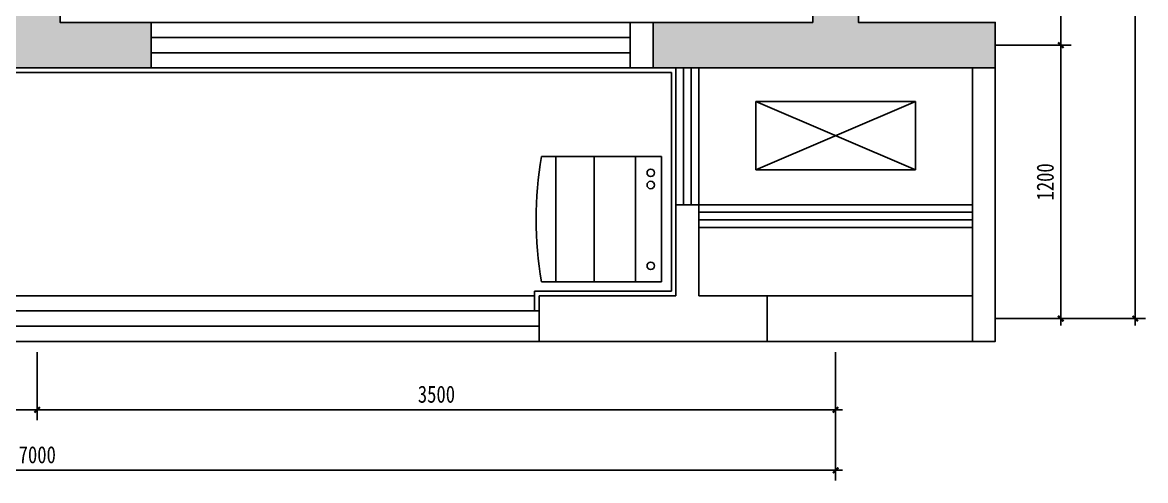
# Model space of a CAD drawing. Extents: x 3479 to 4537415, y 306 to 366510.
# Drawn here: x 4414476 to 4419400, y 256223 to 258234 of the extents above; entities that cross this region are included whole.
import ezdxf

# ---------------------------------------------------------------- set-up
doc = ezdxf.new("R2010")
doc.units = 0
doc.header["$LTSCALE"] = 10
doc.header["$MEASUREMENT"] = 0
doc.header["$PDMODE"] = 35
doc.linetypes.add('DASH', pattern=[0.35, 0.25, -0.1])
doc.layers.get('Defpoints').update_dxf_attribs({"color": 49, "linetype": 'DASH'})
for name, color, linetype in [('A-OTHER', 136, 'Continuous'), ('COLU_HATCH', 251, 'Continuous'), ('P-FURNITURE', 8, 'Continuous'), ('P-WALL', 5, 'Continuous'), ('P-WALL FIN', 4, 'Continuous'), ('P-WINDOWS', 134, 'Continuous'), ('PUB_DIM', 3, 'Continuous')]:
    doc.layers.add(name, color=color, linetype=linetype)
doc.styles.add('-宋体', font='simkai.ttf', dxfattribs={"width": 0.8})
doc.dimstyles.new('DIM-030', dxfattribs={"dimscale": 30, "dimtxt": 2.5, "dimasz": 0.8, "dimexe": 1.5, "dimexo": 2.5, "dimgap": 1, "dimtad": 1, "dimdec": 0, "dimzin": 12, "dimdsep": 46, "dimtxsty": '-宋体', "dimblk": 'ARCHTICK', "dimcen": 0, "dimdle": 1, "dimclrd": 256, "dimclre": 256, "dimclrt": 9, "dimadec": 0, "dimazin": 0, "dimtfac": 1, "dimtdec": 0, "dimtmove": 2, "dimatfit": 3, "dimldrblk": 'DOT', "dimfxl": 1, "dimtolj": 1, "dimtzin": 12, "dimarcsym": 0})

# ---------------------------------------------------------------- blocks, each defined once
blk = doc.blocks.new('A$C08FD2BA4')
at = {"layer": 'P-FURNITURE'}
for p, q in [((526.3, 550), (0, 550)), ((0, 550), (0, 0)), ((113.7, 550), (113.7, 0)), ((296.2, 550), (296.2, 0)), ((464.2, 550), (464.2, 0)), ((0, 0), (526.3, 0))]:
    blk.add_line(p, q, dxfattribs=at)
for centre in [(47.4, 479.7), (47.4, 125), (47.4, 71.6)]:
    blk.add_circle(centre, 16.3, dxfattribs=at)
blk.add_arc((-1057.3, 275), 1607.3, 350.1486, 9.8514, dxfattribs=at)
blk = doc.blocks.new('A$C7A796BF3')
for p, q in [((200, 0), (200, -300)), ((900, 0), (200, 0)), ((200, 0), (900, -300)), ((900, 0), (200, -300)), ((900, -300), (900, 0)), ((200, -300), (900, -300))]:
    blk.add_line(p, q)
blk = doc.blocks.new('_ArchTick')
at = {"color": 0, "linetype": 'ByBlock', "const_width": 0.4}
blk.add_lwpolyline([(-0.5, -0.5), (0.5, 0.5)], dxfattribs=at)
blk = doc.blocks.new('*D430')
at = {"layer": 'Defpoints', "color": 0, "transparency": 16777216}
for p in [(4418573.3, 261633.6), (4418663.5, 258133.6), (4419028, 258133.6)]:
    blk.add_point(p, dxfattribs=at)
at = {"layer": 'PUB_DIM', "lineweight": -2, "transparency": 16777216}
for p, q in [((4419028, 261663.6), (4419028, 258103.6)), ((4418648.3, 261633.6), (4419073, 261633.6)), ((4418738.5, 258133.6), (4419073, 258133.6))]:
    blk.add_line(p, q, dxfattribs=at)
at = {"layer": 'PUB_DIM', "lineweight": -2, "transparency": 16777216, "xscale": 24, "yscale": 24, "zscale": 24}
for p, rotation in [((4419028, 261633.6), 90), ((4419028, 258133.6), 270)]:
    blk.add_blockref('_ArchTick', p, dxfattribs=dict(at, rotation=rotation))
at = {"layer": 'PUB_DIM', "color": 9, "transparency": 16777216, "insert": (4418960, 259883.6), "char_height": 75, "attachment_point": 5, "rotation": 90, "style": '-宋体'}
blk.add_mtext('\\A1;3500', dxfattribs=at)
blk = doc.blocks.new('_Dot')
at = {"color": 0, "linetype": 'ByBlock', "lineweight": -2}
blk.add_line((-0.5, 0), (-1, 0), dxfattribs=at)
at = {"color": 0, "linetype": 'ByBlock', "const_width": 0.5}
blk.add_lwpolyline([(-0.25, 0, 1), (0.25, 0, 1)], format="xyb", close=True, dxfattribs=at)
blk = doc.blocks.new('*D431')
at = {"layer": 'Defpoints', "color": 0, "transparency": 16777216}
for p in [(4418663.5, 258133.6), (4418663.5, 256933.6), (4419028, 256933.6)]:
    blk.add_point(p, dxfattribs=at)
at = {"layer": 'PUB_DIM', "lineweight": -2, "transparency": 16777216}
for p, q in [((4419028, 258163.6), (4419028, 256903.6)), ((4418738.5, 258133.6), (4419073, 258133.6)), ((4418738.5, 256933.6), (4419073, 256933.6))]:
    blk.add_line(p, q, dxfattribs=at)
at = {"layer": 'PUB_DIM', "lineweight": -2, "transparency": 16777216, "xscale": 24, "yscale": 24, "zscale": 24}
for p, rotation in [((4419028, 258133.6), 90), ((4419028, 256933.6), 270)]:
    blk.add_blockref('_ArchTick', p, dxfattribs=dict(at, rotation=rotation))
at = {"layer": 'PUB_DIM', "color": 9, "transparency": 16777216, "insert": (4418960, 257533.6), "char_height": 75, "attachment_point": 5, "rotation": 90, "style": '-宋体'}
blk.add_mtext('\\A1;1200', dxfattribs=at)
blk = doc.blocks.new('*D438')
at = {"layer": 'Defpoints', "color": 0, "transparency": 16777216}
for p in [(4414540.8, 256860.8), (4418040.8, 256860.8), (4414540.8, 256533.1)]:
    blk.add_point(p, dxfattribs=at)
at = {"layer": 'PUB_DIM', "lineweight": -2, "transparency": 16777216}
for p, q in [((4414540.8, 256785.8), (4414540.8, 256488.1)), ((4418040.8, 256785.8), (4418040.8, 256488.1)), ((4418070.8, 256533.1), (4414510.8, 256533.1))]:
    blk.add_line(p, q, dxfattribs=at)
at = {"layer": 'PUB_DIM', "lineweight": -2, "transparency": 16777216, "xscale": 24, "yscale": 24, "zscale": 24, "rotation": 180}
blk.add_blockref('_ArchTick', (4414540.8, 256533.1), dxfattribs=at)
at = {"layer": 'PUB_DIM', "lineweight": -2, "transparency": 16777216, "xscale": 24, "yscale": 24, "zscale": 24}
blk.add_blockref('_ArchTick', (4418040.8, 256533.1), dxfattribs=at)
at = {"layer": 'PUB_DIM', "color": 9, "transparency": 16777216, "insert": (4416290.8, 256601.1), "char_height": 75, "attachment_point": 5, "style": '-宋体'}
blk.add_mtext('\\A1;3500', dxfattribs=at)
blk = doc.blocks.new('*D439')
at = {"layer": 'Defpoints', "color": 0, "transparency": 16777216}
for p in [(4411040.8, 256930.7), (4414540.8, 256860.8), (4411040.8, 256533.1)]:
    blk.add_point(p, dxfattribs=at)
at = {"layer": 'PUB_DIM', "lineweight": -2, "transparency": 16777216}
for p, q in [((4411040.8, 256855.7), (4411040.8, 256488.1)), ((4414540.8, 256785.8), (4414540.8, 256488.1)), ((4414570.8, 256533.1), (4411010.8, 256533.1))]:
    blk.add_line(p, q, dxfattribs=at)
at = {"layer": 'PUB_DIM', "lineweight": -2, "transparency": 16777216, "xscale": 24, "yscale": 24, "zscale": 24, "rotation": 180}
blk.add_blockref('_ArchTick', (4411040.8, 256533.1), dxfattribs=at)
at = {"layer": 'PUB_DIM', "lineweight": -2, "transparency": 16777216, "xscale": 24, "yscale": 24, "zscale": 24}
blk.add_blockref('_ArchTick', (4414540.8, 256533.1), dxfattribs=at)
at = {"layer": 'PUB_DIM', "color": 9, "transparency": 16777216, "insert": (4412790.8, 256601.1), "char_height": 75, "attachment_point": 5, "style": '-宋体'}
blk.add_mtext('\\A1;3500', dxfattribs=at)
blk = doc.blocks.new('*D442')
at = {"layer": 'Defpoints', "color": 0, "transparency": 16777216}
for p in [(4418573.3, 264133.6), (4418663.5, 256933.6), (4419354.6, 256933.6)]:
    blk.add_point(p, dxfattribs=at)
at = {"layer": 'PUB_DIM', "lineweight": -2, "transparency": 16777216}
for p, q in [((4419354.6, 264163.6), (4419354.6, 256903.6)), ((4418648.3, 264133.6), (4419399.6, 264133.6)), ((4418738.5, 256933.6), (4419399.6, 256933.6))]:
    blk.add_line(p, q, dxfattribs=at)
at = {"layer": 'PUB_DIM', "lineweight": -2, "transparency": 16777216, "xscale": 24, "yscale": 24, "zscale": 24}
for p, rotation in [((4419354.6, 264133.6), 90), ((4419354.6, 256933.6), 270)]:
    blk.add_blockref('_ArchTick', p, dxfattribs=dict(at, rotation=rotation))
at = {"layer": 'PUB_DIM', "color": 9, "transparency": 16777216, "insert": (4419286.7, 260533.6), "char_height": 75, "attachment_point": 5, "rotation": 90, "style": '-宋体'}
blk.add_mtext('\\A1;7200', dxfattribs=at)
blk = doc.blocks.new('*D443')
at = {"layer": 'Defpoints', "color": 0, "transparency": 16777216}
for p in [(4411040.8, 256930.7), (4418040.8, 256860.8), (4411040.8, 256267.5)]:
    blk.add_point(p, dxfattribs=at)
at = {"layer": 'PUB_DIM', "lineweight": -2, "transparency": 16777216}
for p, q in [((4411040.8, 256855.7), (4411040.8, 256222.5)), ((4418040.8, 256785.8), (4418040.8, 256222.5)), ((4418070.8, 256267.5), (4411010.8, 256267.5))]:
    blk.add_line(p, q, dxfattribs=at)
at = {"layer": 'PUB_DIM', "lineweight": -2, "transparency": 16777216, "xscale": 24, "yscale": 24, "zscale": 24, "rotation": 180}
blk.add_blockref('_ArchTick', (4411040.8, 256267.5), dxfattribs=at)
at = {"layer": 'PUB_DIM', "lineweight": -2, "transparency": 16777216, "xscale": 24, "yscale": 24, "zscale": 24}
blk.add_blockref('_ArchTick', (4418040.8, 256267.5), dxfattribs=at)
at = {"layer": 'PUB_DIM', "color": 9, "transparency": 16777216, "insert": (4414540.8, 256335.5), "char_height": 75, "attachment_point": 5, "style": '-宋体'}
blk.add_mtext('\\A1;7000', dxfattribs=at)

msp = doc.modelspace()

# ---------------------------------------------------------------- hatches: boundary and pattern name
at = {"layer": 'COLU_HATCH'}
for points in [[(4414440.8, 258733.4), (4414440.8, 258033.4), (4415040.8, 258033.4), (4415040.8, 258233.4), (4414640.8, 258233.4), (4414640.8, 261733.4), (4414440.8, 261733.4), (4414440.8, 258933.4), (4414240.8, 258933.4), (4414240.8, 258733.4)], [(4417940.8, 258233.6), (4417240.8, 258233.6), (4417240.8, 258033.6), (4418740.8, 258033.6), (4418740.8, 258233.6), (4418140.8, 258233.6), (4418140.8, 260033.6), (4417940.8, 260033.6)]]:
    msp.add_hatch(color=256, dxfattribs=at).paths.add_polyline_path(points)

# ---------------------------------------------------------------- linework, layer by layer
at = {"color": 0, "extrusion": (0, 0, -1)}
msp.add_line((4418640.8, 257333.6), (4418640.8, 257433.6), dxfattribs=at)
at = {"layer": 'P-WALL'}
for p, q in [((4418140.8, 258233.6), (4418140.8, 263333.6)), ((4417940.8, 258233.6), (4417940.8, 261533.6)), ((4414640.8, 258233.6), (4415040.8, 258233.6)), ((4415040.8, 258033.6), (4415040.8, 258233.6)), ((4417140.8, 258233.6), (4417440.8, 258233.6)), ((4417140.8, 258033.6), (4417140.8, 258233.6)), ((4417240.8, 258033.6), (4417240.8, 258233.6)), ((4417940.8, 258233.6), (4417440.8, 258233.6)), ((4418140.8, 258233.6), (4418640.8, 258233.6)), ((4418140.8, 258233.6), (4418640.8, 258233.6)), ((4418640.8, 258233.6), (4418740.8, 258233.6)), ((4418740.8, 258233.6), (4418740.8, 258033.6)), ((4414640.8, 258033.6), (4414440.8, 258033.6)), ((4415040.8, 258033.6), (4414640.8, 258033.6)), ((4417340.8, 258033.6), (4417140.8, 258033.6)), ((4418040.8, 258033.6), (4417440.8, 258033.6)), ((4418040.8, 258033.6), (4418640.8, 258033.6)), ((4418040.8, 258033.6), (4418640.8, 258033.6)), ((4418640.8, 258033.6), (4418740.8, 258033.6)), ((4418740.8, 258033.6), (4418740.8, 258033.6)), ((4417340.8, 257433.6), (4417440.8, 257433.6)), ((4417340.8, 257433.6), (4417340.8, 257433.6)), ((4417340.8, 257033.6), (4417340.8, 257433.6)), ((4417440.8, 257433.6), (4417440.8, 257433.6)), ((4417440.8, 257433.6), (4417440.8, 257333.6)), ((4418640.8, 257333.6), (4418640.8, 257433.6)), ((4418640.8, 257433.6), (4418640.8, 257433.6)), ((4418640.8, 257333.6), (4418640.8, 257433.6)), ((4418640.8, 257433.6), (4418640.8, 257433.6)), ((4418740.8, 257433.6), (4418740.8, 257333.6)), ((4417440.8, 257333.6), (4417440.8, 257333.6)), ((4417440.8, 257033.6), (4417440.8, 257333.6)), ((4418640.8, 257333.6), (4418640.8, 257333.6)), ((4418640.8, 257333.6), (4418640.8, 257333.6)), ((4416740.8, 257033.6), (4417340.8, 257033.6)), ((4417440.8, 257033.6), (4417740.3, 257033.6)), ((4417740.3, 257033.6), (4417740.3, 256833.6)), ((4417740.3, 257033.6), (4417740.3, 256833.6)), ((4417740.3, 256833.6), (4416740.8, 256833.6))]:
    msp.add_line(p, q, dxfattribs=at)
at = {"layer": 'P-WALL', "extrusion": (0, 0, -1)}
for p, q in [((4417340.8, 257433.6), (4417440.8, 257433.6)), ((4416740.8, 256833.6), (4416740.8, 257033.6))]:
    msp.add_line(p, q, dxfattribs=at)
at = {"layer": 'P-WALL'}
for points in [[(4414440.8, 258733.6), (4414440.8, 258033.6), (4415040.8, 258033.6), (4415040.8, 258233.6), (4414640.8, 258233.6), (4414640.8, 261733.6), (4414440.8, 261733.6), (4414440.8, 258933.6), (4414240.8, 258933.6), (4414240.8, 258733.6), (4414440.8, 258733.6)], [(4418640.8, 257433.6), (4418640.8, 257433.6), (4418640.8, 258033.6), (4418740.8, 258033.6), (4418740.8, 257433.6), (4418740.8, 257433.6)], [(4418740.8, 257333.6), (4418740.8, 257333.6), (4418740.8, 256833.6), (4418640.8, 256833.6), (4418640.8, 257333.6)]]:
    msp.add_lwpolyline(points, dxfattribs=at)
msp.add_lwpolyline([(4417940.8, 258233.6), (4417140.8, 258233.6), (4417140.8, 258033.6), (4418740.8, 258033.6), (4418740.8, 258233.6), (4418140.8, 258233.6), (4418140.8, 260033.6), (4417940.8, 260033.6)], close=True, dxfattribs=at)
at = {"layer": 'P-WALL FIN', "ltscale": 2}
for p, q in [((4414420.8, 258013.6), (4415060.8, 258013.6)), ((4417320.8, 258013.6), (4415060.8, 258013.6)), ((4417320.8, 257053.6), (4417320.8, 257553.6))]:
    msp.add_line(p, q, dxfattribs=at)
at = {"layer": 'P-WALL FIN', "ltscale": 2, "extrusion": (0, 0, -1)}
msp.add_line((4417320.8, 258013.6), (4417320.8, 257553.6), dxfattribs=at)
at = {"layer": 'P-WALL FIN', "linetype": 'ByBlock'}
for q in [(4417320.8, 257053.6), (4416720.8, 256966.9)]:
    msp.add_line((4416720.8, 257053.6), q, dxfattribs=at)
at = {"layer": 'P-WINDOWS', "ltscale": 2, "extrusion": (0, 0, -1)}
for p, q in [((4417140.8, 258233.6), (4415040.8, 258233.6)), ((4417140.8, 258166.9), (4415040.8, 258166.9)), ((4417140.8, 258100.2), (4415040.8, 258100.2)), ((4417140.8, 258033.6), (4415040.8, 258033.6)), ((4417440.8, 258033.6), (4417340.8, 258033.6)), ((4417374.1, 257433.6), (4417374.1, 258033.6)), ((4417407.5, 257433.6), (4417407.5, 258033.6)), ((4417440.8, 258033.6), (4417440.8, 257433.6)), ((4417440.8, 257433.6), (4418640.8, 257433.6)), ((4418640.8, 257400.2), (4417440.8, 257400.2)), ((4418640.8, 257366.9), (4417440.8, 257366.9)), ((4417440.8, 257333.6), (4418640.8, 257333.6)), ((4416720.8, 257033.6), (4411940.8, 257033.6)), ((4411940.8, 256966.9), (4416740.8, 256966.9)), ((4411940.8, 256900.2), (4416740.8, 256900.2)), ((4416740.8, 256833.6), (4411940.8, 256833.6))]:
    msp.add_line(p, q, dxfattribs=at)
at = {"layer": 'P-WINDOWS', "ltscale": 2}
for p, q in [((4417340.8, 258033.6), (4417440.8, 258033.6)), ((4417340.8, 257433.6), (4417340.8, 258033.6)), ((4418640.8, 257433.6), (4417440.8, 257433.6)), ((4417740.3, 257033.6), (4418640.8, 257033.6)), ((4417740.3, 256833.6), (4418740.8, 256833.6))]:
    msp.add_line(p, q, dxfattribs=at)

# ---------------------------------------------------------------- block references
at = {"layer": 'A-OTHER', "extrusion": (0, 0, -1), "zscale": -1, "rotation": 180}
msp.add_blockref('A$C7A796BF3', (-4417490.8, 257587), dxfattribs=at)
at = {"layer": 'P-FURNITURE', "ltscale": 0.01, "rotation": 180}
msp.add_blockref('A$C08FD2BA4', (4417277.8, 257644.8), dxfattribs=at)

# ---------------------------------------------------------------- dimensions: what is measured, and where the dimension line sits
at = {"layer": 'PUB_DIM'}
for base, p1, p2, angle, picture, middle in [((4419354.6, 256933.6), (4418573.3, 264133.6), (4418663.5, 256933.6), 90, '*D442', (4419286.7, 260533.6)), ((4419028, 258133.6), (4418573.3, 261633.6), (4418663.5, 258133.6), 90, '*D430', (4418960, 259883.6)), ((4419028, 256933.6), (4418663.5, 258133.6), (4418663.5, 256933.6), 90, '*D431', (4418960, 257533.6)), ((4411040.8, 256533.1), (4414540.8, 256860.8), (4411040.8, 256930.7), 180, '*D439', (4412790.8, 256601.1)), ((4414540.8, 256533.1), (4418040.8, 256860.8), (4414540.8, 256860.8), 180, '*D438', (4416290.8, 256601.1))]:
    dim = msp.add_linear_dim(base=base, p1=p1, p2=p2, angle=angle, dimstyle='DIM-030', dxfattribs=at)
    dim.commit()
    dim.dimension.update_dxf_attribs({"geometry": picture, "text_midpoint": middle})
dim = msp.add_linear_dim(base=(4411040.8, 256267.5), p1=(4418040.8, 256860.8), p2=(4411040.8, 256930.7), dimstyle='DIM-030', dxfattribs=at)
dim.commit()
dim.dimension.update_dxf_attribs({"geometry": '*D443', "text_midpoint": (4414540.8, 256335.5)})

doc.saveas('drawing.dxf')
